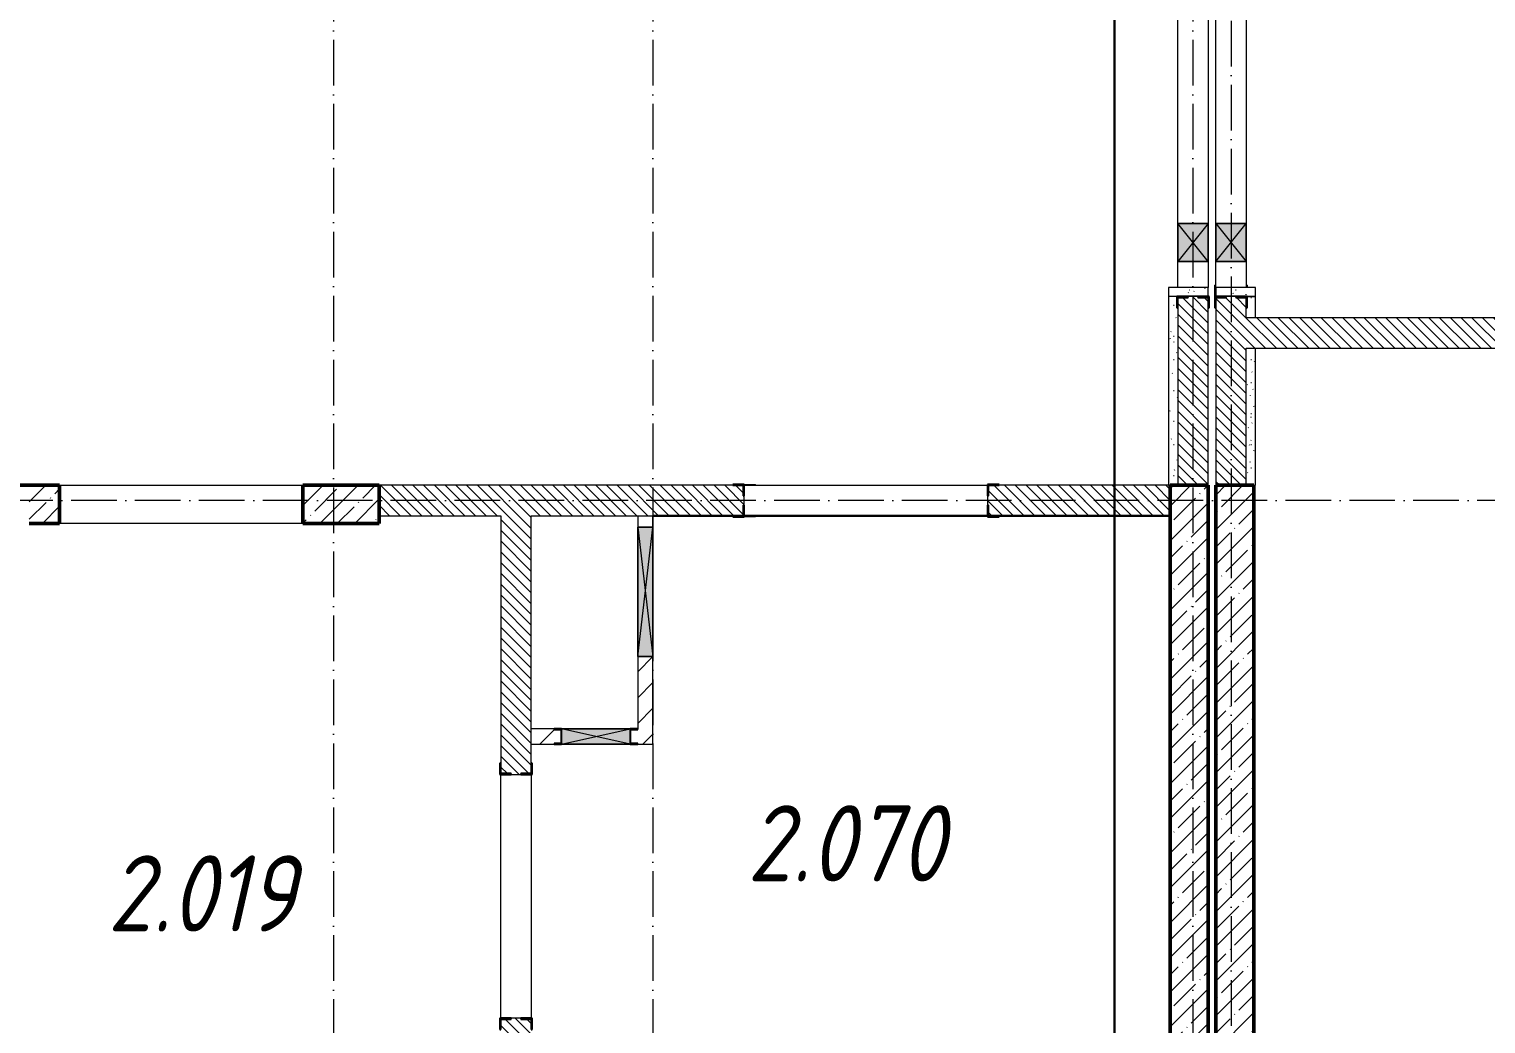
# Model space of a CAD drawing. Header units: millimetres. Extents: x -213536 to 1564669, y -45299 to 942238.
# Drawn here: x 51358 to 60933, y 518659 to 525194 of the extents above; entities that cross this region are included whole.
import ezdxf

# ---------------------------------------------------------------- set-up
doc = ezdxf.new("R2010")
doc.units = ezdxf.units.MM
doc.linetypes.add('50_200_ШТРИХ_1Т_ш5_п1_п1_', pattern=[700, 500, -100, 0, -100])
for name, color, linetype, lineweight in [('3.1) ЖБ окна 1.2 м', 102, 'Continuous', 30), ('3.3) Вычитаем ЖБбалки 0.4м -', 31, 'Continuous', 30), ('A-DETL-GENF-OTLN', 7, 'Continuous', 9), ('A-GENM-____-MCUT', 7, 'Continuous', 25), ('A-GENM-____-OTLN', 7, 'Continuous', 9), ('A-GENM-____-OTLN-1', 7, 'Continuous', 25), ('A-GLAZ-____-OTLN', 7, 'Continuous', 9), ('A-WALL-____-MCUT', 7, 'Continuous', 13), ('A-WALL-____-MCUT-2', 7, 'Continuous', 50), ('A-WALL-____-OTLN', 7, 'Continuous', 9), ('A-WALL-____-PATT-1', 7, 'Continuous', 9), ('A-WALL-FNSH-MCUT-1', 7, 'Continuous', 9), ('I-WALL-____-OTLN', 7, 'Continuous', 9), ('S-GRID-____-OTLN-1', 7, '50_200_ШТРИХ_1Т_ш5_п1_п1_', 9), ('Марки помещений', 7, 'Continuous', 9)]:
    doc.layers.add(name, color=color, linetype=linetype, lineweight=lineweight)
doc.layers.add('A-WALL-____-PATT-2', color=7, linetype='Continuous', lineweight=9, true_color=0x787878)
doc.styles.add('ISOCPEUR_I_2', font='isocpeui.ttf', dxfattribs={"width": 0.85, "height": 2.3})
pattern_1 = [(135, (-15591.663, 459015.94), (-35.35534, -35.35534), [])]
pattern_2 = [(45, (-15591.66, 459015.94), (-114.04925, 114.04925), []), (45, (-15477.61, 459015.94), (-114.04925, 114.04925), [201.612, -40.322, 3.353, -36.97])]
pattern_3 = [(45, (-15591.66, 459015.94), (-84.85281, 84.85281), [])]
pattern_4 = [(0, (-15591.663, 459015.94), (203.2, 50.8), [3.353, -149.047, 3.353, -149.047, -812.8]), (0, (-15591.663, 459015.94), (203.2, 50.8), [-304.8, 3.353, -301.447, 3.353, -149.047, -355.6]), (0, (-15591.663, 459015.94), (203.2, 50.8), [-762, 3.353, -98.247, 3.353, -250.647]), (120, (-15515.463, 459041.34), (-145.59409, 150.576362), [3.353, -149.047, 3.353, -149.047, -812.8]), (120, (-15515.463, 459041.34), (-145.59409, 150.576362), [-304.8, 3.353, -301.447, 3.353, -149.047, -355.6]), (120, (-15515.463, 459041.34), (-145.59409, 150.576362), [-762, 3.353, -98.247, 3.353, -250.647]), (240, (-15490.063, 459142.94), (-57.60591, -201.376362), [3.353, -149.047, 3.353, -149.047, -812.8]), (240, (-15490.063, 459142.94), (-57.60591, -201.376362), [-304.8, 3.353, -301.447, 3.353, -149.047, -355.6]), (240, (-15490.063, 459142.94), (-57.60591, -201.376362), [-762, 3.353, -98.247, 3.353, -250.647])]

# ---------------------------------------------------------------- blocks, each defined once
blk = doc.blocks.new('Фахверк_СКБ_Уголок - 200_3960-28268576-АР1_План отверстий 2 этажа в осях 1-64_Ю-ЯЯ')
at = {"layer": 'A-GENM-____-MCUT'}
for p, q in [((200, 156), (125, 156)), ((125, 156), (125, 81)), ((131, 81), (131, 150)), ((131, 150), (200, 150)), ((200, 150), (200, 156)), ((125, 81), (131, 81)), ((131, 19), (125, 19)), ((125, 19), (125, -56)), ((131, -50), (131, 19)), ((125, -56), (200, -56)), ((200, -50), (131, -50)), ((200, -56), (200, -50))]:
    blk.add_line(p, q, dxfattribs=at)
blk = doc.blocks.new('154_Стойка_СКБ_Уголок - СМ-2180_200-28268025-АР1_План отверстий 2 этажа в осях 1-64_Ю-ЯЯ')
at = {"layer": 'A-GENM-____-MCUT'}
for p, q in [((125, 156), (125, 81)), ((200, 156), (125, 156)), ((131, 81), (131, 150)), ((131, 150), (200, 150)), ((200, 150), (200, 156)), ((125, 81), (131, 81)), ((131, 19), (125, 19)), ((125, 19), (125, -56)), ((131, -50), (131, 19)), ((125, -56), (200, -56)), ((200, -50), (131, -50)), ((200, -56), (200, -50))]:
    blk.add_line(p, q, dxfattribs=at)
blk = doc.blocks.new('Стойка_Влож_Уголок_Опорный - Уголок-28213941-АР1_План отверстий 2 этажа в осях 1-64_Ю-ЯЯ')
at = {"layer": 'A-GENM-____-OTLN'}
for p, q in [((-212, -6), (-212, 0)), ((0, 0), (0, -6)), ((-212, -75), (-212, -6)), ((-212, -6), (-206, -6)), ((-212, -75), (-206, -75)), ((-6, -6), (0, -6)), ((-6, -75), (0, -75)), ((0, -6), (0, -75))]:
    blk.add_line(p, q, dxfattribs=at)
blk = doc.blocks.new('154_Стойка_СКБ_Уголок - СМ-2540_200-37126399-АР1_План отверстий 2 этажа в осях 1-64_Ю-ЯЯ')
at = {"layer": 'A-GENM-____-MCUT'}
for p, q in [((125, 156), (125, 81)), ((200, 156), (125, 156)), ((131, 81), (131, 150)), ((131, 150), (200, 150)), ((200, 150), (200, 156)), ((125, 81), (131, 81)), ((131, 19), (125, 19)), ((125, 19), (125, -56)), ((131, -50), (131, 19)), ((125, -56), (200, -56)), ((200, -50), (131, -50)), ((200, -56), (200, -50))]:
    blk.add_line(p, q, dxfattribs=at)
blk = doc.blocks.new('Стойка_Влож_Полоса боковая - Полоса-V150-АР1_План отверстий 2 этажа в осях 1-64_Ю-ЯЯ')
at = {"layer": 'A-GENM-____-OTLN'}
for p, q in [((-5, 60), (0, 60)), ((-5, -60), (-5, 60)), ((0, 31), (0, -31)), ((0, -60), (-5, -60))]:
    blk.add_line(p, q, dxfattribs=at)
blk = doc.blocks.new('Стойка_Влож_Уголок_Опорный - Уголок-V151-АР1_План отверстий 2 этажа в осях 1-64_Ю-ЯЯ')
at = {"layer": 'A-GENM-____-OTLN'}
for p, q in [((0, 0), (0, -6)), ((-212, -75), (-212, -60)), ((-212, -75), (-206, -75)), ((-6, -6), (0, -6)), ((-6, -75), (0, -75)), ((0, -6), (0, -75))]:
    blk.add_line(p, q, dxfattribs=at)
blk = doc.blocks.new('AR_Отверстие прямоугольное _в стене__БезПР - AR_Отверстие прямоугольное _в стене__БезПР-36392898-АР1_План отверстий 2 этажа в осях 1-64_Ю-ЯЯ')
at = {"layer": 'A-GLAZ-____-OTLN'}
blk.add_hatch(color=256, dxfattribs=at).paths.add_polyline_path([(125, 100), (-125, 100), (-125, -100), (125, -100)], flags=0)
at = {"layer": 'A-DETL-GENF-OTLN'}
for p, q in [((-125, -100), (-125, 100)), ((-125, 100), (125, 100)), ((125, 100), (-125, -100)), ((-125, 100), (125, -100)), ((125, 100), (-125, 100)), ((-125, 100), (-125, -100)), ((125, 100), (125, -100)), ((125, -100), (125, 100)), ((125, -100), (-125, -100)), ((-125, -100), (125, -100))]:
    blk.add_line(p, q, dxfattribs=at)
blk = doc.blocks.new('AR_Отверстие прямоугольное _в стене_ - AR_Отверстие прямоугольное _в стене__ОВ-36822079-АР1_План отверстий 2 этажа в осях 1-64_Ю-ЯЯ')
at = {"layer": 'A-GLAZ-____-OTLN'}
blk.add_hatch(color=256, dxfattribs=at).paths.add_polyline_path([(-425, -50), (425, -50), (425, 50), (-425, 50)], flags=0)
at = {"layer": 'A-DETL-GENF-OTLN'}
for p, q in [((-425, -50), (-425, 50)), ((-425, 50), (425, 50)), ((425, 50), (-425, -50)), ((-425, 50), (425, -50)), ((425, 50), (-425, 50)), ((-425, 50), (-425, -50)), ((425, 50), (425, -50)), ((425, -50), (425, 50)), ((425, -50), (-425, -50)), ((-425, -50), (425, -50))]:
    blk.add_line(p, q, dxfattribs=at)
blk = doc.blocks.new('154_Фахверк_СКБ_Швеллер - Тип_100_3960_зеркало-V205-АР1_План отверстий 2 этажа в осях 1-64_Ю-ЯЯ')
at = {"layer": 'A-GENM-____-MCUT'}
for p, q in [((175, 50), (125, 50)), ((128, 47), (175, 47)), ((128, -47), (128, 47)), ((175, 47), (175, 50)), ((125, -50), (175, -50)), ((175, -47), (128, -47)), ((175, -50), (175, -47))]:
    blk.add_line(p, q, dxfattribs=at)
blk = doc.blocks.new('AR_Отверстие прямоугольное _в стене_ - AR_Отверстие прямоугольное _в стене__ОВ-36931939-АР1_План отверстий 2 этажа в осях 1-64_Ю-ЯЯ')
at = {"layer": 'A-GLAZ-____-OTLN'}
blk.add_hatch(color=256, dxfattribs=at).paths.add_polyline_path([(225, 50), (-225, 50), (-225, -50), (225, -50)], flags=0)
at = {"layer": 'A-DETL-GENF-OTLN'}
for p, q in [((-225, -50), (-225, 50)), ((-225, 50), (225, 50)), ((225, 50), (-225, -50)), ((-225, 50), (225, -50)), ((225, 50), (-225, 50)), ((-225, 50), (-225, -50)), ((225, 50), (225, -50)), ((225, -50), (225, 50)), ((225, -50), (-225, -50)), ((-225, -50), (225, -50))]:
    blk.add_line(p, q, dxfattribs=at)
blk = doc.blocks.new('2этаж')
at = {"layer": 'S-GRID-____-OTLN-1', "color": 251, "ltscale": 0.6, "true_color": 0x636466}
for p, q in [((53358.3, 549908.8), (53358.3, 511907.5)), ((55458.3, 549908.8), (55458.3, 498997)), ((59008.3, 549908.8), (59008.3, 498997)), ((59258.3, 549613.9), (59258.3, 499306.9)), ((88482.7, 522097), (-20260.4, 522097))]:
    blk.add_line(p, q, dxfattribs=at)

msp = doc.modelspace()

# ---------------------------------------------------------------- hatches: boundary and pattern name
at = {"layer": 'A-WALL-____-PATT-1'}
h = msp.add_hatch(dxfattribs=at)
h.set_pattern_fill('FP_6', color=256, style=0, pattern_type=2)
h.set_pattern_definition(pattern_1)
h.paths.add_polyline_path([(59108.3, 522197), (59108.3, 523431), (59039.3, 523431), (59039.3, 523437), (58977.3, 523437), (58977.3, 523431), (58908.3, 523431), (58908.3, 522197)], flags=0)
h.paths.add_polyline_path([(59039.3, 525657), (59039.3, 525663), (59108.3, 525663), (59108.3, 526197), (58908.3, 526197), (58908.3, 525663), (58977.3, 525663), (58977.3, 525657)], flags=0)
h = msp.add_hatch(dxfattribs=at)
h.set_pattern_fill('FP_6', color=256, style=0, pattern_type=2)
h.set_pattern_definition(pattern_1)
h.paths.add_polyline_path([(59358.3, 522197), (59358.3, 523431), (59289.3, 523431), (59289.3, 523437), (59227.3, 523437), (59227.3, 523431), (59158.3, 523431), (59158.3, 522197)], flags=0)
h.paths.add_polyline_path([(59289.3, 525657), (59289.3, 525663), (59358.3, 525663), (59358.3, 526197), (59158.3, 526197), (59158.3, 525663), (59227.3, 525663), (59227.3, 525657)], flags=0)
h = msp.add_hatch(dxfattribs=at)
h.set_pattern_fill('FP_6', color=256, style=0, pattern_type=2)
h.set_pattern_definition(pattern_1)
h.paths.add_polyline_path([(73658.3, 523097), (73658.3, 523297), (69264.3, 523297), (69264.3, 523228), (69258.3, 523228), (69258.3, 523297), (66008.3, 523297), (66008.3, 523097), (66633.3, 523097), (66633.3, 523197), (67883.3, 523197), (67883.3, 523097), (69258.3, 523097), (69258.3, 523166), (69264.3, 523166), (69264.3, 523097), (73458.3, 523097)], flags=0)
h.paths.add_polyline_path([(64383.3, 523097), (64908.3, 523097), (64908.3, 523297), (64314.3, 523297), (64314.3, 523228), (64308.3, 523228), (64308.3, 523166), (64314.3, 523166), (64314.3, 523097)], flags=0)
h.paths.add_polyline_path([(62808.3, 523097), (62808.3, 523297), (59358.3, 523297), (59358.3, 523097), (62163.2, 523097)], flags=0)
h = msp.add_hatch(dxfattribs=at)
h.set_pattern_fill('FP_13', color=256, style=0, pattern_type=2)
h.set_pattern_definition(pattern_2)
h.paths.add_polyline_path([(53658.3, 521947), (53658.3, 522197), (53158.3, 522197), (53158.3, 521947)], flags=0)
h.paths.add_polyline_path([(51558.2, 521947), (51558.3, 521947), (51558.2, 522197), (51358.3, 522197), (51358.3, 521947)], flags=0)
h = msp.add_hatch(dxfattribs=at)
h.set_pattern_fill('FP_6', color=256, style=0, pattern_type=2)
h.set_pattern_definition(pattern_1)
h.paths.add_polyline_path([(58628.2, 521997), (58858.3, 521997), (58858.3, 522197), (57664.3, 522197), (57664.3, 522128), (57658.3, 522128), (57658.3, 522066), (57664.3, 522066), (57664.3, 521997), (57733.3, 521997)], flags=0)
h.paths.add_polyline_path([(55983.3, 521997), (56052.3, 521997), (56052.3, 522066), (56058.3, 522066), (56058.3, 522128), (56052.3, 522128), (56052.3, 522197), (53658.3, 522197), (53658.3, 521997), (55093.2, 521997)], flags=0)
h = msp.add_hatch(dxfattribs=at)
h.set_pattern_fill('FP_13', color=256, style=0, pattern_type=2)
h.set_pattern_definition(pattern_2)
h.paths.add_polyline_path([(59108.3, 514197), (59108.3, 522197), (58858.3, 522197), (58858.3, 514197), (59070.1, 514197)], flags=0)
h = msp.add_hatch(dxfattribs=at)
h.set_pattern_fill('FP_13', color=256, style=0, pattern_type=2)
h.set_pattern_definition(pattern_2)
h.paths.add_polyline_path([(59158.3, 514147), (59408.3, 514147), (59408.3, 522197), (59158.3, 522197), (59158.3, 514626.1)], flags=0)
h = msp.add_hatch(dxfattribs=at)
h.set_pattern_fill('FP_6', color=256, style=0, pattern_type=2)
h.set_pattern_definition(pattern_1)
h.paths.add_polyline_path([(54458.3, 518097), (54658.3, 518097), (54658.3, 518691), (54589.3, 518691), (54589.3, 518697), (54527.3, 518697), (54527.3, 518691), (54458.3, 518691), (54458.3, 518622)], flags=0)
h.paths.add_polyline_path([(54527.3, 520297), (54589.3, 520297), (54589.3, 520303), (54658.3, 520303), (54658.3, 521997), (54458.3, 521997), (54458.3, 520303), (54527.3, 520303)], flags=0)
h = msp.add_hatch(dxfattribs=at)
h.set_pattern_fill('FP_4', color=256, style=0, pattern_type=2)
h.set_pattern_definition(pattern_3)
h.paths.add_polyline_path([(55358.3, 520497), (55458.3, 520497), (55458.3, 521072), (55358.3, 521072), (55358.3, 520500)], flags=0)
h.paths.add_polyline_path([(55458.3, 521922), (55458.3, 521997), (55358.3, 521997), (55358.3, 521922), (55453, 521922)], flags=0)
h = msp.add_hatch(dxfattribs=at)
h.set_pattern_fill('FP_4', color=256, style=0, pattern_type=2)
h.set_pattern_definition(pattern_3)
h.paths.add_polyline_path([(54658.3, 520497), (54808.3, 520497), (54808.3, 520500), (54855.3, 520500), (54855.3, 520594), (54808.3, 520594), (54808.3, 520597), (54658.3, 520597), (54658.3, 520500)], flags=0)
h.paths.add_polyline_path([(55311.3, 520500), (55358.3, 520500), (55358.3, 520594), (55311.3, 520594)], flags=0)
at = {"layer": 'A-WALL-____-PATT-2'}
h = msp.add_hatch(dxfattribs=at)
h.set_pattern_fill('FP_165', color=256, style=0, pattern_type=2)
h.set_pattern_definition(pattern_4)
h.paths.add_polyline_path([(58908.3, 522197), (58908.3, 523362), (58902.3, 523362), (58902.3, 523437), (58848.3, 523437), (58848.3, 522197)], flags=0)
h.paths.add_polyline_path([(58848.3, 525657), (58902.3, 525657), (58902.3, 525732), (58908.3, 525732), (58908.3, 526197), (58848.3, 526197), (58848.3, 525663)], flags=0)
h = msp.add_hatch(dxfattribs=at)
h.set_pattern_fill('FP_165', color=256, style=0, pattern_type=2)
h.set_pattern_definition(pattern_4)
h.paths.add_polyline_path([(59364.3, 523297), (59418.3, 523297), (59418.3, 523437), (59364.3, 523437), (59364.3, 523362), (59358.3, 523362), (59358.3, 523297)], flags=0)
h.paths.add_polyline_path([(59364.3, 525657), (59418.3, 525657), (59418.3, 526197), (59358.3, 526197), (59358.3, 525732), (59364.3, 525732), (59364.3, 525663)], flags=0)
h = msp.add_hatch(dxfattribs=at)
h.set_pattern_fill('FP_165', color=256, style=0, pattern_type=2)
h.set_pattern_definition(pattern_4)
h.paths.add_polyline_path([(59068.3, 523437), (59108.3, 523437), (59108.3, 523497), (58848.3, 523497), (58848.3, 523437), (58948.3, 523437), (58948.3, 523442), (59068.3, 523442)], flags=0)
h = msp.add_hatch(dxfattribs=at)
h.set_pattern_fill('FP_165', color=256, style=0, pattern_type=2)
h.set_pattern_definition(pattern_4)
h.paths.add_polyline_path([(59158.3, 523437), (59198.3, 523437), (59198.3, 523442), (59318.3, 523442), (59318.3, 523437), (59418.3, 523437), (59418.3, 523497), (59158.3, 523497)], flags=0)
h = msp.add_hatch(dxfattribs=at)
h.set_pattern_fill('FP_165', color=256, style=0, pattern_type=2)
h.set_pattern_definition(pattern_4)
h.paths.add_polyline_path([(59418.3, 522197), (59418.3, 523097), (59358.3, 523097), (59358.3, 522197)], flags=0)

# ---------------------------------------------------------------- linework, layer by layer
at = {"layer": '3.3) Вычитаем ЖБбалки 0.4м -'}
msp.add_lwpolyline([(58491.8, 514313.4), (29908.3, 514313.4), (29908.3, 549908.8), (58491.8, 549908.8)], close=True, dxfattribs=at)
msp.add_lwpolyline([(55458.3, 521997), (58858.3, 521997)], dxfattribs=at)
at = {"layer": 'A-WALL-____-MCUT'}
for p, q in [((58908.3, 523362), (58908.3, 522197)), ((59108.3, 522197), (59108.3, 523362)), ((59158.3, 523362), (59158.3, 522197)), ((59358.3, 523297), (59358.3, 523362)), ((62808.3, 523297), (59358.3, 523297)), ((59358.3, 523097), (62808.3, 523097)), ((59358.3, 522197), (59358.3, 523097)), ((55983.3, 522197), (53658.3, 522197)), ((56058.3, 522066), (56058.3, 522128)), ((57658.3, 522128), (57658.3, 522066)), ((58858.3, 522197), (57733.3, 522197)), ((58908.3, 522197), (59108.3, 522197)), ((53658.3, 521997), (54458.3, 521997)), ((54458.3, 521997), (54458.3, 520372)), ((54658.3, 521997), (55983.3, 521997)), ((54658.3, 520372), (54658.3, 521997)), ((57733.3, 521997), (58858.3, 521997)), ((54527.3, 520297), (54589.3, 520297)), ((54589.3, 518697), (54527.3, 518697))]:
    msp.add_line(p, q, dxfattribs=at)
at = {"layer": 'A-WALL-____-MCUT-2'}
for p, q in [((51558.3, 522197), (51108.3, 522197)), ((51558.3, 521947), (51558.3, 522197)), ((53658.3, 522197), (53158.3, 522197)), ((53158.3, 522197), (53158.3, 521947)), ((53658.3, 521947), (53658.3, 522197)), ((58858.3, 522197), (58858.3, 514197)), ((59108.3, 522197), (58858.3, 522197)), ((59108.3, 514197), (59108.3, 522197)), ((59158.3, 522197), (59158.3, 514147)), ((59408.3, 522197), (59158.3, 522197)), ((59408.3, 514147), (59408.3, 522197)), ((51358.3, 521947), (51558.3, 521947)), ((53158.3, 521947), (53658.3, 521947))]:
    msp.add_line(p, q, dxfattribs=at)
at = {"layer": 'A-WALL-____-OTLN'}
for p, q in [((51558.3, 522197), (53158.3, 522197)), ((53158.3, 521947), (51558.3, 521947))]:
    msp.add_line(p, q, dxfattribs=at)
at = {"layer": 'A-WALL-FNSH-MCUT-1'}
for p, q in [((58848.3, 523497), (58848.3, 522197)), ((59108.3, 523497), (58848.3, 523497)), ((59108.3, 523437), (59108.3, 523497)), ((59418.3, 523497), (59158.3, 523497)), ((59158.3, 523497), (59158.3, 523437)), ((59418.3, 523297), (59418.3, 523497)), ((58902.3, 523437), (58848.3, 523437)), ((59418.3, 523437), (59364.3, 523437)), ((59364.3, 523437), (59418.3, 523437)), ((59418.3, 522197), (59418.3, 523097)), ((58848.3, 522197), (58908.3, 522197)), ((59408.3, 522197), (59418.3, 522197)), ((55358.3, 521997), (55358.3, 521922)), ((55458.3, 521922), (55458.3, 521997)), ((55358.3, 521072), (55358.3, 520597)), ((55458.3, 520497), (55458.3, 521072)), ((54808.3, 520597), (54658.3, 520597)), ((54658.3, 520497), (54808.3, 520497)), ((55358.3, 520497), (55458.3, 520497))]:
    msp.add_line(p, q, dxfattribs=at)
at = {"layer": 'I-WALL-____-OTLN'}
for p, q in [((58908.3, 523917), (58908.3, 525597)), ((59108.3, 525597), (59108.3, 523917)), ((59158.3, 523917), (59158.3, 525597)), ((59358.3, 525597), (59358.3, 523917)), ((58908.3, 523497), (58908.3, 523667)), ((59108.3, 523667), (59108.3, 523497)), ((59158.3, 523497), (59158.3, 523667)), ((59358.3, 523667), (59358.3, 523497)), ((56058.3, 522197), (57658.3, 522197)), ((57658.3, 521997), (56058.3, 521997)), ((54458.3, 518697), (54458.3, 520297)), ((54658.3, 520297), (54658.3, 518697))]:
    msp.add_line(p, q, dxfattribs=at)

# ---------------------------------------------------------------- block references
at = {"layer": '3.1) ЖБ окна 1.2 м'}
msp.add_blockref('2этаж', (0, 0), dxfattribs=at)
at = {"layer": 'A-GENM-____-OTLN'}
for name, p, rotation in [('Стойка_Влож_Уголок_Опорный - Уголок-V151-АР1_План отверстий 2 этажа в осях 1-64_Ю-ЯЯ', (59152.3, 523437), 180), ('Стойка_Влож_Полоса боковая - Полоса-V150-АР1_План отверстий 2 этажа в осях 1-64_Ю-ЯЯ', (59008.3, 523437), 269.9999999999998), ('Стойка_Влож_Полоса боковая - Полоса-V150-АР1_План отверстий 2 этажа в осях 1-64_Ю-ЯЯ', (59258.3, 523437), 270), ('Стойка_Влож_Уголок_Опорный - Уголок-28213941-АР1_План отверстий 2 этажа в осях 1-64_Ю-ЯЯ', (56058.3, 522203), 89.99999999999955)]:
    msp.add_blockref(name, p, dxfattribs=dict(at, rotation=rotation))
at = {"layer": 'A-GENM-____-OTLN-1'}
for name, p, rotation in [('154_Стойка_СКБ_Уголок - СМ-2540_200-37126399-АР1_План отверстий 2 этажа в осях 1-64_Ю-ЯЯ', (58958.3, 523562), 269.9999999999998), ('154_Стойка_СКБ_Уголок - СМ-2540_200-37126399-АР1_План отверстий 2 этажа в осях 1-64_Ю-ЯЯ', (59208.3, 523562), 270), ('154_Стойка_СКБ_Уголок - СМ-2180_200-28268025-АР1_План отверстий 2 этажа в осях 1-64_Ю-ЯЯ', (56183.3, 522147), 180), ('154_Фахверк_СКБ_Швеллер - Тип_100_3960_зеркало-V205-АР1_План отверстий 2 этажа в осях 1-64_Ю-ЯЯ', (54983.3, 520547), 180), ('154_Стойка_СКБ_Уголок - СМ-2180_200-28268025-АР1_План отверстий 2 этажа в осях 1-64_Ю-ЯЯ', (54608.3, 520172), 89.9999999999999), ('Фахверк_СКБ_Уголок - 200_3960-28268576-АР1_План отверстий 2 этажа в осях 1-64_Ю-ЯЯ', (54508.3, 518822), 269.9999999999999)]:
    msp.add_blockref(name, p, dxfattribs=dict(at, rotation=rotation))
for name, p in [('Фахверк_СКБ_Уголок - 200_3960-28268576-АР1_План отверстий 2 этажа в осях 1-64_Ю-ЯЯ', (57533.3, 522047)), ('154_Фахверк_СКБ_Швеллер - Тип_100_3960_зеркало-V205-АР1_План отверстий 2 этажа в осях 1-64_Ю-ЯЯ', (55183.3, 520547))]:
    msp.add_blockref(name, p, dxfattribs=at)
at = {"layer": 'A-GLAZ-____-OTLN'}
for name, p, rotation in [('AR_Отверстие прямоугольное _в стене__БезПР - AR_Отверстие прямоугольное _в стене__БезПР-36392898-АР1_План отверстий 2 этажа в осях 1-64_Ю-ЯЯ', (59008.3, 523792), 269.9999999999998), ('AR_Отверстие прямоугольное _в стене__БезПР - AR_Отверстие прямоугольное _в стене__БезПР-36392898-АР1_План отверстий 2 этажа в осях 1-64_Ю-ЯЯ', (59258.3, 523792), 90), ('AR_Отверстие прямоугольное _в стене_ - AR_Отверстие прямоугольное _в стене__ОВ-36822079-АР1_План отверстий 2 этажа в осях 1-64_Ю-ЯЯ', (55408.3, 521497), 90), ('AR_Отверстие прямоугольное _в стене_ - AR_Отверстие прямоугольное _в стене__ОВ-36931939-АР1_План отверстий 2 этажа в осях 1-64_Ю-ЯЯ', (55083.3, 520547), 180)]:
    msp.add_blockref(name, p, dxfattribs=dict(at, rotation=rotation))

# ---------------------------------------------------------------- texts
at = {"layer": 'Марки помещений', "char_height": 500, "attachment_point": 1, "style": 'ISOCPEUR_I_2'}
for s, insert, width in [('2.070', (56078, 520095.4), 785.654), ('2.019', (51874.7, 519766.2), 737.552)]:
    msp.add_mtext(s, dxfattribs=dict(at, insert=insert, width=width))

doc.saveas('drawing.dxf')
